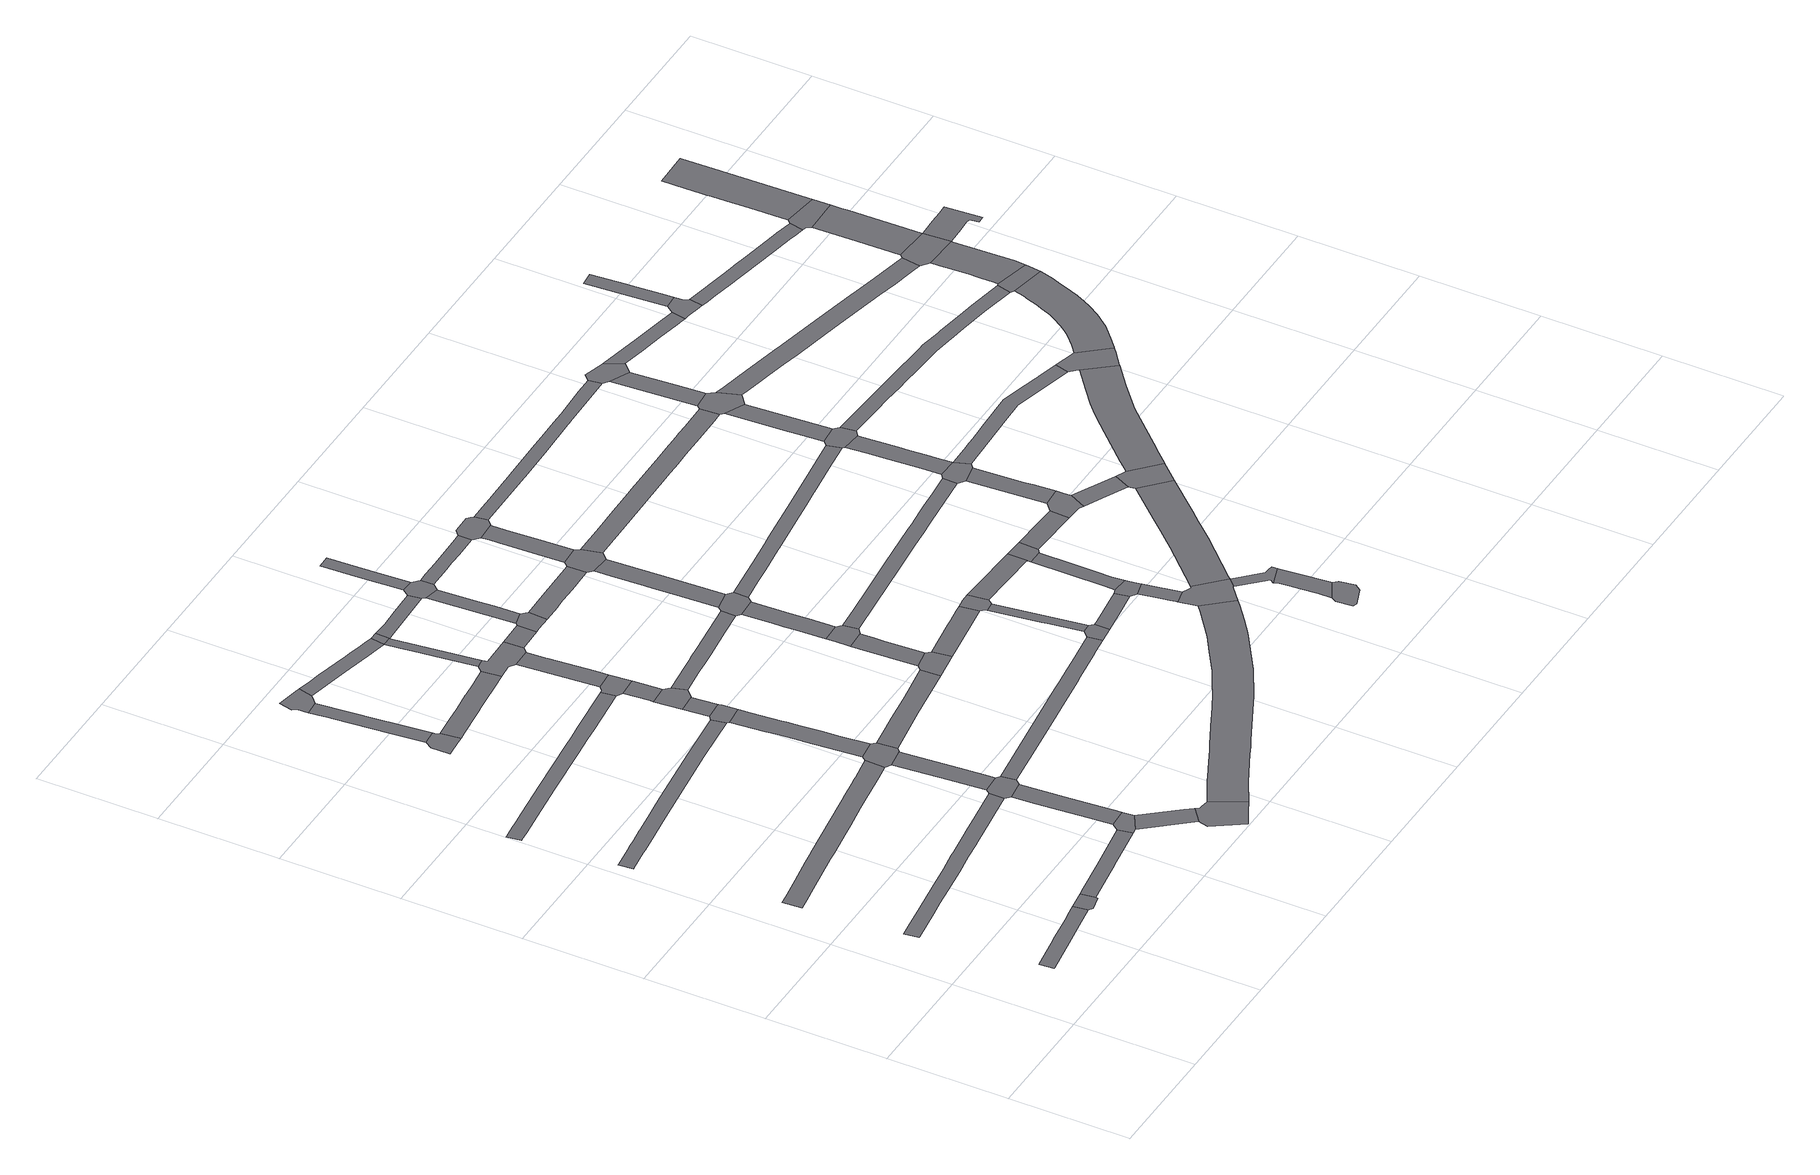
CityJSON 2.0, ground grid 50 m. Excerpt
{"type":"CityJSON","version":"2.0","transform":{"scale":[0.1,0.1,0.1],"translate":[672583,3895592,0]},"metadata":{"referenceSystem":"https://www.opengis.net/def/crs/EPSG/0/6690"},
"CityObjects":{
"road1":{"type":"Road","attributes":{"function":"9","usage":"9","RoadStructureAttribute.widthType":"3","RoadStructureAttribute.width":5.82,"RoadStructureAttribute.sectionType":"1"},"geometry":[{"type":"MultiSurface","lod":"1","boundaries":[[[0,1,2,3,4,5,6,7,8,9,10,11,12,13]]]}]},
"road2":{"type":"Road","attributes":{"function":"9","usage":"9","RoadStructureAttribute.widthType":"9","RoadStructureAttribute.width":-9999,"RoadStructureAttribute.sectionType":"9"},"geometry":[{"type":"MultiSurface","lod":"1","boundaries":[[[14,15,4,3,16,17]]]}]},
"road3":{"type":"Road","attributes":{"function":"9","usage":"9","RoadStructureAttribute.widthType":"3","RoadStructureAttribute.width":5.77,"RoadStructureAttribute.sectionType":"1"},"geometry":[{"type":"MultiSurface","lod":"1","boundaries":[[[18,19,20,21,22,23,24,25,26,27,28,29,30,31,32,33,34,35,36,37,38,39,40,41,42]]]}]},
"road4":{"type":"Road","attributes":{"function":"9","usage":"9","RoadStructureAttribute.widthType":"2","RoadStructureAttribute.width":7.4,"RoadStructureAttribute.sectionType":"1"},"geometry":[{"type":"MultiSurface","lod":"1","boundaries":[[[43,44,45,46,47,48,49,50,51,52,53,54,55,56,57,58,59,60,61,62,63,64,65,66,67,68,69]]]}]},
"road5":{"type":"Road","attributes":{"function":"9","usage":"9","RoadStructureAttribute.widthType":"3","RoadStructureAttribute.width":5.82,"RoadStructureAttribute.sectionType":"1"},"geometry":[{"type":"MultiSurface","lod":"1","boundaries":[[[70,71,15,14,72,73,74,75,76,77]]]}]},
"road6":{"type":"Road","attributes":{"function":"9","usage":"9","RoadStructureAttribute.widthType":"3","RoadStructureAttribute.width":5.85,"RoadStructureAttribute.sectionType":"1"},"geometry":[{"type":"MultiSurface","lod":"1","boundaries":[[[78,79,80,81,82,83,84,85,86,87,88,89,90,91,92,93,94,95,96,97,98,99,100,101,102]]]}]},
"road7":{"type":"Road","attributes":{"function":"9","usage":"9","RoadStructureAttribute.widthType":"3","RoadStructureAttribute.width":5.81,"RoadStructureAttribute.sectionType":"1"},"geometry":[{"type":"MultiSurface","lod":"1","boundaries":[[[103,104,105,106,107,108,109,110,111,112,113,114,115,116,117,118,119,120,121,122]]]}]},
"road8":{"type":"Road","attributes":{"function":"9","usage":"9","RoadStructureAttribute.widthType":"9","RoadStructureAttribute.width":-9999,"RoadStructureAttribute.sectionType":"9"},"geometry":[{"type":"MultiSurface","lod":"1","boundaries":[[[123,124,125,126,127,128,129,130]]]}]},
"road9":{"type":"Road","attributes":{"function":"9","usage":"9","RoadStructureAttribute.widthType":"9","RoadStructureAttribute.width":-9999,"RoadStructureAttribute.sectionType":"9"},"geometry":[{"type":"MultiSurface","lod":"1","boundaries":[[[76,131,132,133,134,77]]]}]},
"road10":{"type":"Road","attributes":{"function":"9","usage":"9","RoadStructureAttribute.widthType":"3","RoadStructureAttribute.width":5.41,"RoadStructureAttribute.sectionType":"1"},"geometry":[{"type":"MultiSurface","lod":"1","boundaries":[[[135,136,137,138,139,126,125,140,141,142,143]]]}]},
"road11":{"type":"Road","attributes":{"function":"9","usage":"9","RoadStructureAttribute.widthType":"2","RoadStructureAttribute.width":7.97,"RoadStructureAttribute.sectionType":"1"},"geometry":[{"type":"MultiSurface","lod":"1","boundaries":[[[144,132,131,145,146]]]}]},
"road12":{"type":"Road","attributes":{"function":"9","usage":"9","RoadStructureAttribute.widthType":"2","RoadStructureAttribute.width":7.97,"RoadStructureAttribute.sectionType":"1"},"geometry":[{"type":"MultiSurface","lod":"1","boundaries":[[[147,148,149,150,151,152,153,154,155,156,134,133]]]}]},
"road13":{"type":"Road","attributes":{"function":"9","usage":"9","RoadStructureAttribute.widthType":"9","RoadStructureAttribute.width":-9999,"RoadStructureAttribute.sectionType":"9"},"geometry":[{"type":"MultiSurface","lod":"1","boundaries":[[[142,157,158,159,160,161,162,163,143]]]}]},
"road14":{"type":"Road","attributes":{"function":"9","usage":"9","RoadStructureAttribute.widthType":"9","RoadStructureAttribute.width":-9999,"RoadStructureAttribute.sectionType":"9"},"geometry":[{"type":"MultiSurface","lod":"1","boundaries":[[[28,27,151,150,164,165,166,167]]]}]},
"road15":{"type":"Road","attributes":{"function":"9","usage":"9","RoadStructureAttribute.widthType":"9","RoadStructureAttribute.width":-9999,"RoadStructureAttribute.sectionType":"9"},"geometry":[{"type":"MultiSurface","lod":"1","boundaries":[[[168,169,170,171,172,173,174,146,145,175]]]}]},
"road16":{"type":"Road","attributes":{"function":"9","usage":"9","RoadStructureAttribute.widthType":"2","RoadStructureAttribute.width":7.97,"RoadStructureAttribute.sectionType":"1"},"geometry":[{"type":"MultiSurface","lod":"1","boundaries":[[[166,176,177,178,179,180,167]]]}]},
"road17":{"type":"Road","attributes":{"function":"9","usage":"9","RoadStructureAttribute.widthType":"2","RoadStructureAttribute.width":7.72,"RoadStructureAttribute.sectionType":"1"},"geometry":[{"type":"MultiSurface","lod":"1","boundaries":[[[181,182,183,184,185,186,187,123,130,188,189,190,191,192,193,194]]]}]},
"road18":{"type":"Road","attributes":{"function":"9","usage":"9","RoadStructureAttribute.widthType":"9","RoadStructureAttribute.width":-9999,"RoadStructureAttribute.sectionType":"9"},"geometry":[{"type":"MultiSurface","lod":"1","boundaries":[[[43,69,179,178,195,196,197,198]]]}]},
"road19":{"type":"Road","attributes":{"function":"9","usage":"9","RoadStructureAttribute.widthType":"2","RoadStructureAttribute.width":7.97,"RoadStructureAttribute.sectionType":"1"},"geometry":[{"type":"MultiSurface","lod":"1","boundaries":[[[199,200,201,202,203,204,205,206,207,208,209,210,198,197]]]}]},
"road20":{"type":"Road","attributes":{"function":"9","usage":"9","RoadStructureAttribute.widthType":"3","RoadStructureAttribute.width":5.59,"RoadStructureAttribute.sectionType":"1"},"geometry":[{"type":"MultiSurface","lod":"1","boundaries":[[[211,212,213,214,215,216,217,218,219,220,221,222,223,159,158]]]}]},
"road21":{"type":"Road","attributes":{"function":"9","usage":"9","RoadStructureAttribute.widthType":"9","RoadStructureAttribute.width":-9999,"RoadStructureAttribute.sectionType":"9"},"geometry":[{"type":"MultiSurface","lod":"1","boundaries":[[[84,206,205,224,225,226,85]]]}]},
"road22":{"type":"Road","attributes":{"function":"9","usage":"9","RoadStructureAttribute.widthType":"2","RoadStructureAttribute.width":7.97,"RoadStructureAttribute.sectionType":"1"},"geometry":[{"type":"MultiSurface","lod":"1","boundaries":[[[226,225,227,228,229]]]}]},
"road23":{"type":"Road","attributes":{"function":"9","usage":"9","RoadStructureAttribute.widthType":"9","RoadStructureAttribute.width":-9999,"RoadStructureAttribute.sectionType":"9"},"geometry":[{"type":"MultiSurface","lod":"1","boundaries":[[[230,231,232,229,228,233]]]}]},
"road24":{"type":"Road","attributes":{"function":"9","usage":"9","RoadStructureAttribute.widthType":"2","RoadStructureAttribute.width":7.97,"RoadStructureAttribute.sectionType":"1"},"geometry":[{"type":"MultiSurface","lod":"1","boundaries":[[[234,232,231,235,236]]]}]},
"road25":{"type":"Road","attributes":{"function":"9","usage":"9","RoadStructureAttribute.widthType":"9","RoadStructureAttribute.width":-9999,"RoadStructureAttribute.sectionType":"9"},"geometry":[{"type":"MultiSurface","lod":"1","boundaries":[[[236,235,237,238,239,103,122]]]}]},
"road26":{"type":"Road","attributes":{"function":"9","usage":"9","RoadStructureAttribute.widthType":"2","RoadStructureAttribute.width":7.97,"RoadStructureAttribute.sectionType":"1"},"geometry":[{"type":"MultiSurface","lod":"1","boundaries":[[[237,240,241,242,243,244,245,246,238]]]}]},
"road27":{"type":"Road","attributes":{"function":"9","usage":"9","RoadStructureAttribute.widthType":"4","RoadStructureAttribute.width":3.73,"RoadStructureAttribute.sectionType":"1"},"geometry":[{"type":"MultiSurface","lod":"1","boundaries":[[[247,248,214,249,250,251,252,253]]]}]},
"road28":{"type":"Road","attributes":{"function":"9","usage":"9","RoadStructureAttribute.widthType":"9","RoadStructureAttribute.width":-9999,"RoadStructureAttribute.sectionType":"9"},"geometry":[{"type":"MultiSurface","lod":"1","boundaries":[[[245,254,255,256,253,252,181,194,257,246]]]}]},
"road29":{"type":"Road","attributes":{"function":"9","usage":"9","RoadStructureAttribute.widthType":"2","RoadStructureAttribute.width":7.91,"RoadStructureAttribute.sectionType":"1"},"geometry":[{"type":"MultiSurface","lod":"1","boundaries":[[[258,259,260,261,262,263,264,196,195]]]}]},
"road30":{"type":"Road","attributes":{"function":"9","usage":"9","RoadStructureAttribute.widthType":"9","RoadStructureAttribute.width":-9999,"RoadStructureAttribute.sectionType":"9"},"geometry":[{"type":"MultiSurface","lod":"1","boundaries":[[[215,214,248,265]]]}]},
"road31":{"type":"Road","attributes":{"function":"9","usage":"9","RoadStructureAttribute.widthType":"3","RoadStructureAttribute.width":5.89,"RoadStructureAttribute.sectionType":"1"},"geometry":[{"type":"MultiSurface","lod":"1","boundaries":[[[266,267,268,269,165,164,270,271,272,273,274,275,276,277,278,279,280]]]}]},
"road32":{"type":"Road","attributes":{"function":"9","usage":"9","RoadStructureAttribute.widthType":"2","RoadStructureAttribute.width":7.72,"RoadStructureAttribute.sectionType":"1"},"geometry":[{"type":"MultiSurface","lod":"1","boundaries":[[[254,281,282,255]]]}]},
"road33":{"type":"Road","attributes":{"function":"9","usage":"9","RoadStructureAttribute.widthType":"3","RoadStructureAttribute.width":5.59,"RoadStructureAttribute.sectionType":"1"},"geometry":[{"type":"MultiSurface","lod":"1","boundaries":[[[283,284,285,286,287,288,265,248,289]]]}]},
"road34":{"type":"Road","attributes":{"function":"9","usage":"9","RoadStructureAttribute.widthType":"3","RoadStructureAttribute.width":5.3,"RoadStructureAttribute.sectionType":"1"},"geometry":[{"type":"MultiSurface","lod":"1","boundaries":[[[290,291,292,293,294,295,296,297,298,299,300,301,302,230,233]]]}]},
"road35":{"type":"Road","attributes":{"function":"9","usage":"9","RoadStructureAttribute.widthType":"9","RoadStructureAttribute.width":-9999,"RoadStructureAttribute.sectionType":"9"},"geometry":[{"type":"MultiSurface","lod":"1","boundaries":[[[303,304,305,282,281,306,307]]]}]},
"road36":{"type":"Road","attributes":{"function":"9","usage":"9","RoadStructureAttribute.widthType":"1","RoadStructureAttribute.width":15.35,"RoadStructureAttribute.sectionType":"1"},"geometry":[{"type":"MultiSurface","lod":"1","boundaries":[[[308,309,310,311,312,313,314,315,316,317,318,319,320,321,322,323,324,325,326,172,171,327,328,329,330,331,332,333,334,335,336,337,338]]]}]},
"road37":{"type":"Road","attributes":{"function":"9","usage":"9","RoadStructureAttribute.widthType":"3","RoadStructureAttribute.width":5.68,"RoadStructureAttribute.sectionType":"1"},"geometry":[{"type":"MultiSurface","lod":"1","boundaries":[[[304,339,340,341,342,343,305]]]}]},
"road38":{"type":"Road","attributes":{"function":"9","usage":"9","RoadStructureAttribute.widthType":"9","RoadStructureAttribute.width":-9999,"RoadStructureAttribute.sectionType":"9"},"geometry":[{"type":"MultiSurface","lod":"1","boundaries":[[[344,345,260,259,346,347]]]}]},
"road39":{"type":"Road","attributes":{"function":"9","usage":"9","RoadStructureAttribute.widthType":"2","RoadStructureAttribute.width":8.12,"RoadStructureAttribute.sectionType":"1"},"geometry":[{"type":"MultiSurface","lod":"1","boundaries":[[[344,348,349,350,351,352,345]]]}]},
"road40":{"type":"Road","attributes":{"function":"9","usage":"9","RoadStructureAttribute.widthType":"9","RoadStructureAttribute.width":-9999,"RoadStructureAttribute.sectionType":"9"},"geometry":[{"type":"MultiSurface","lod":"1","boundaries":[[[285,284,343,342,353,354,355,356]]]}]},
"road41":{"type":"Road","attributes":{"function":"9","usage":"9","RoadStructureAttribute.widthType":"9","RoadStructureAttribute.width":-9999,"RoadStructureAttribute.sectionType":"9"},"geometry":[{"type":"MultiSurface","lod":"1","boundaries":[[[357,358,359,360,361,351,350]]]}]},
"road42":{"type":"Road","attributes":{"function":"9","usage":"9","RoadStructureAttribute.widthType":"3","RoadStructureAttribute.width":5.68,"RoadStructureAttribute.sectionType":"1"},"geometry":[{"type":"MultiSurface","lod":"1","boundaries":[[[362,363,364,365,366,367,368,356,355]]]}]},
"road43":{"type":"Road","attributes":{"function":"9","usage":"9","RoadStructureAttribute.widthType":"2","RoadStructureAttribute.width":7.72,"RoadStructureAttribute.sectionType":"1"},"geometry":[{"type":"MultiSurface","lod":"1","boundaries":[[[369,370,371,372,373,374,375,376,377,378,303,307]]]}]},
"road44":{"type":"Road","attributes":{"function":"9","usage":"9","RoadStructureAttribute.widthType":"2","RoadStructureAttribute.width":8.12,"RoadStructureAttribute.sectionType":"1"},"geometry":[{"type":"MultiSurface","lod":"1","boundaries":[[[379,380,381,382,360,359,383,384,385,386]]]}]},
"road45":{"type":"Road","attributes":{"function":"9","usage":"9","RoadStructureAttribute.widthType":"9","RoadStructureAttribute.width":-9999,"RoadStructureAttribute.sectionType":"9"},"geometry":[{"type":"MultiSurface","lod":"1","boundaries":[[[387,388,297,296,379,386,389,390]]]}]},
"road46":{"type":"Road","attributes":{"function":"9","usage":"9","RoadStructureAttribute.widthType":"2","RoadStructureAttribute.width":7.91,"RoadStructureAttribute.sectionType":"1"},"geometry":[{"type":"MultiSurface","lod":"1","boundaries":[[[346,391,392,393,394,395,396,347]]]}]},
"road47":{"type":"Road","attributes":{"function":"9","usage":"9","RoadStructureAttribute.widthType":"3","RoadStructureAttribute.width":4.45,"RoadStructureAttribute.sectionType":"1"},"geometry":[{"type":"MultiSurface","lod":"1","boundaries":[[[397,398,399,400,354,353,401,402,403,404,405,406]]]}]},
"road48":{"type":"Road","attributes":{"function":"9","usage":"9","RoadStructureAttribute.widthType":"2","RoadStructureAttribute.width":8.12,"RoadStructureAttribute.sectionType":"1"},"geometry":[{"type":"MultiSurface","lod":"1","boundaries":[[[407,408,409,410,411,388,387,412,413,414]]]}]},
"road49":{"type":"Road","attributes":{"function":"9","usage":"9","RoadStructureAttribute.widthType":"9","RoadStructureAttribute.width":-9999,"RoadStructureAttribute.sectionType":"9"},"geometry":[{"type":"MultiSurface","lod":"1","boundaries":[[[279,415,416,417,418,280]]]}]},
"road50":{"type":"Road","attributes":{"function":"9","usage":"9","RoadStructureAttribute.widthType":"4","RoadStructureAttribute.width":3.59,"RoadStructureAttribute.sectionType":"1"},"geometry":[{"type":"MultiSurface","lod":"1","boundaries":[[[419,420,421,422,418,417]]]}]},
"road51":{"type":"Road","attributes":{"function":"9","usage":"9","RoadStructureAttribute.widthType":"9","RoadStructureAttribute.width":-9999,"RoadStructureAttribute.sectionType":"9"},"geometry":[{"type":"MultiSurface","lod":"1","boundaries":[[[375,374,414,413,423,424,425,426]]]}]},
"road52":{"type":"Road","attributes":{"function":"9","usage":"9","RoadStructureAttribute.widthType":"9","RoadStructureAttribute.width":-9999,"RoadStructureAttribute.sectionType":"9"},"geometry":[{"type":"MultiSurface","lod":"1","boundaries":[[[427,420,419,428,429,430,393,392]]]}]},
"road53":{"type":"Road","attributes":{"function":"9","usage":"9","RoadStructureAttribute.widthType":"2","RoadStructureAttribute.width":8.12,"RoadStructureAttribute.sectionType":"1"},"geometry":[{"type":"MultiSurface","lod":"1","boundaries":[[[425,431,432,433,434,435,436,437,438,439,426]]]}]},
"road54":{"type":"Road","attributes":{"function":"9","usage":"9","RoadStructureAttribute.widthType":"3","RoadStructureAttribute.width":5.89,"RoadStructureAttribute.sectionType":"1"},"geometry":[{"type":"MultiSurface","lod":"1","boundaries":[[[440,416,415,441,442,443]]]}]},
"road55":{"type":"Road","attributes":{"function":"9","usage":"9","RoadStructureAttribute.widthType":"9","RoadStructureAttribute.width":-9999,"RoadStructureAttribute.sectionType":"9"},"geometry":[{"type":"MultiSurface","lod":"1","boundaries":[[[444,406,405,434,433,445,446,447,448]]]}]},
"road56":{"type":"Road","attributes":{"function":"9","usage":"9","RoadStructureAttribute.widthType":"2","RoadStructureAttribute.width":7.91,"RoadStructureAttribute.sectionType":"1"},"geometry":[{"type":"MultiSurface","lod":"1","boundaries":[[[449,450,451,452,453,454,429,428,455,456,457]]]}]},
"road57":{"type":"Road","attributes":{"function":"9","usage":"9","RoadStructureAttribute.widthType":"3","RoadStructureAttribute.width":5.65,"RoadStructureAttribute.sectionType":"1"},"geometry":[{"type":"MultiSurface","lod":"1","boundaries":[[[458,459,460,461,462,463,464]]]}]},
"road58":{"type":"Road","attributes":{"function":"9","usage":"9","RoadStructureAttribute.widthType":"9","RoadStructureAttribute.width":-9999,"RoadStructureAttribute.sectionType":"9"},"geometry":[{"type":"MultiSurface","lod":"1","boundaries":[[[443,442,464,463,465,466,467,468]]]}]},
"road59":{"type":"Road","attributes":{"function":"9","usage":"9","RoadStructureAttribute.widthType":"3","RoadStructureAttribute.width":5.77,"RoadStructureAttribute.sectionType":"1"},"geometry":[{"type":"MultiSurface","lod":"1","boundaries":[[[469,470,471,472,473,474,475,476,477,478,479,480,481,358,357,482,483,484,485,486,487,488,489]]]}]},
"road60":{"type":"Road","attributes":{"function":"9","usage":"9","RoadStructureAttribute.widthType":"9","RoadStructureAttribute.width":-9999,"RoadStructureAttribute.sectionType":"9"},"geometry":[{"type":"MultiSurface","lod":"1","boundaries":[[[490,491,492,493,494,495,462,461,308,338]]]}]},
"road61":{"type":"Road","attributes":{"function":"9","usage":"9","RoadStructureAttribute.widthType":"3","RoadStructureAttribute.width":5.65,"RoadStructureAttribute.sectionType":"1"},"geometry":[{"type":"MultiSurface","lod":"1","boundaries":[[[467,496,497,498,499,500,501,468]]]}]},
"road62":{"type":"Road","attributes":{"function":"9","usage":"9","RoadStructureAttribute.widthType":"9","RoadStructureAttribute.width":-9999,"RoadStructureAttribute.sectionType":"9"},"geometry":[{"type":"MultiSurface","lod":"1","boundaries":[[[502,503,504,505,506,507,508,509]]]}]},
"road63":{"type":"Road","attributes":{"function":"9","usage":"9","RoadStructureAttribute.widthType":"9","RoadStructureAttribute.width":-9999,"RoadStructureAttribute.sectionType":"9"},"geometry":[{"type":"MultiSurface","lod":"1","boundaries":[[[510,500,499,511,512,449,457]]]}]},
"road64":{"type":"Road","attributes":{"function":"9","usage":"9","RoadStructureAttribute.widthType":"3","RoadStructureAttribute.width":5.7,"RoadStructureAttribute.sectionType":"1"},"geometry":[{"type":"MultiSurface","lod":"1","boundaries":[[[389,513,514,515,516,517,518,519,520,521,522,523,524,525,526,527,528,529,530,531,532,533,390]]]}]},
"road65":{"type":"Road","attributes":{"function":"9","usage":"9","RoadStructureAttribute.widthType":"2","RoadStructureAttribute.width":7.68,"RoadStructureAttribute.sectionType":"7"},"geometry":[{"type":"MultiSurface","lod":"1","boundaries":[[[534,535,536,537,538,492,491,539,540]]]}]},
"road66":{"type":"Road","attributes":{"function":"9","usage":"9","RoadStructureAttribute.widthType":"2","RoadStructureAttribute.width":7.68,"RoadStructureAttribute.sectionType":"1"},"geometry":[{"type":"MultiSurface","lod":"1","boundaries":[[[541,542,543,544,502,509,545,546,547,534,540]]]}]},
"road67":{"type":"Road","attributes":{"function":"9","usage":"9","RoadStructureAttribute.widthType":"2","RoadStructureAttribute.width":7.44,"RoadStructureAttribute.sectionType":"1"},"geometry":[{"type":"MultiSurface","lod":"1","boundaries":[[[548,549,550,551,552,553,554,555,556,557,558,424,423,559,560,561,562,563,564,565,566,567]]]}]},
"road68":{"type":"Road","attributes":{"function":"9","usage":"9","RoadStructureAttribute.widthType":"2","RoadStructureAttribute.width":7.91,"RoadStructureAttribute.sectionType":"1"},"geometry":[{"type":"MultiSurface","lod":"1","boundaries":[[[511,568,569,570,571,572,512]]]}]},
"road69":{"type":"Road","attributes":{"function":"9","usage":"9","RoadStructureAttribute.widthType":"1","RoadStructureAttribute.width":15.35,"RoadStructureAttribute.sectionType":"1"},"geometry":[{"type":"MultiSurface","lod":"1","boundaries":[[[573,574,575,576,577,578,579,580,493,492,581,582,583,584,585,586,587]]]}]},
"road70":{"type":"Road","attributes":{"function":"9","usage":"9","RoadStructureAttribute.widthType":"3","RoadStructureAttribute.width":5.07,"RoadStructureAttribute.sectionType":"1"},"geometry":[{"type":"MultiSurface","lod":"1","boundaries":[[[588,589,590,591,592,593,594,595,596,446,445,597,598,599,600,601,602,603,604,605,606]]]}]},
"road71":{"type":"Road","attributes":{"function":"9","usage":"9","RoadStructureAttribute.widthType":"9","RoadStructureAttribute.width":-9999,"RoadStructureAttribute.sectionType":"9"},"geometry":[{"type":"MultiSurface","lod":"1","boundaries":[[[607,608,609,610,611,612,570,569]]]}]},
"road72":{"type":"Road","attributes":{"function":"9","usage":"9","RoadStructureAttribute.widthType":"2","RoadStructureAttribute.width":7.9,"RoadStructureAttribute.sectionType":"1"},"geometry":[{"type":"MultiSurface","lod":"1","boundaries":[[[613,614,615,616,612,611]]]}]},
"road73":{"type":"Road","attributes":{"function":"9","usage":"9","RoadStructureAttribute.widthType":"2","RoadStructureAttribute.width":7.91,"RoadStructureAttribute.sectionType":"1"},"geometry":[{"type":"MultiSurface","lod":"1","boundaries":[[[617,609,608,618,619]]]}]},
"road74":{"type":"Road","attributes":{"function":"9","usage":"9","RoadStructureAttribute.widthType":"9","RoadStructureAttribute.width":-9999,"RoadStructureAttribute.sectionType":"9"},"geometry":[{"type":"MultiSurface","lod":"1","boundaries":[[[488,616,615,620,621,622,489]]]}]},
"road75":{"type":"Road","attributes":{"function":"9","usage":"9","RoadStructureAttribute.widthType":"2","RoadStructureAttribute.width":7.9,"RoadStructureAttribute.sectionType":"1"},"geometry":[{"type":"MultiSurface","lod":"1","boundaries":[[[623,624,625,626,627,628,629,630,631,622,621]]]}]},
"road76":{"type":"Road","attributes":{"function":"9","usage":"9","RoadStructureAttribute.widthType":"9","RoadStructureAttribute.width":-9999,"RoadStructureAttribute.sectionType":"9"},"geometry":[{"type":"MultiSurface","lod":"1","boundaries":[[[628,627,632,633,634,635,524,523]]]}]},
"road77":{"type":"Road","attributes":{"function":"9","usage":"9","RoadStructureAttribute.widthType":"9","RoadStructureAttribute.width":-9999,"RoadStructureAttribute.sectionType":"9"},"geometry":[{"type":"MultiSurface","lod":"1","boundaries":[[[636,637,638,639,617,619,573,587]]]}]},
"road78":{"type":"Road","attributes":{"function":"9","usage":"9","RoadStructureAttribute.widthType":"2","RoadStructureAttribute.width":7.9,"RoadStructureAttribute.sectionType":"1"},"geometry":[{"type":"MultiSurface","lod":"1","boundaries":[[[640,641,642,635,634,643,644]]]}]},
"road79":{"type":"Road","attributes":{"function":"9","usage":"9","RoadStructureAttribute.widthType":"9","RoadStructureAttribute.width":-9999,"RoadStructureAttribute.sectionType":"9"},"geometry":[{"type":"MultiSurface","lod":"1","boundaries":[[[644,643,645,646,647,648,548,567]]]}]},
"road80":{"type":"Road","attributes":{"function":"9","usage":"9","RoadStructureAttribute.widthType":"2","RoadStructureAttribute.width":7.9,"RoadStructureAttribute.sectionType":"1"},"geometry":[{"type":"MultiSurface","lod":"1","boundaries":[[[648,647,649,650,651]]]}]},
"road81":{"type":"Road","attributes":{"function":"9","usage":"9","RoadStructureAttribute.widthType":"9","RoadStructureAttribute.width":-9999,"RoadStructureAttribute.sectionType":"9"},"geometry":[{"type":"MultiSurface","lod":"1","boundaries":[[[652,606,605,651,650,653,654,655]]]}]},
"road82":{"type":"Road","attributes":{"function":"9","usage":"9","RoadStructureAttribute.widthType":"3","RoadStructureAttribute.width":5.75,"RoadStructureAttribute.sectionType":"1"},"geometry":[{"type":"MultiSurface","lod":"1","boundaries":[[[656,657,658,659,660,661,662,663,664,665,666,621,620,667,668,669,670]]]}]},
"road83":{"type":"Road","attributes":{"function":"9","usage":"9","RoadStructureAttribute.widthType":"1","RoadStructureAttribute.width":15.35,"RoadStructureAttribute.sectionType":"1"},"geometry":[{"type":"MultiSurface","lod":"1","boundaries":[[[671,672,673,674,675,676,677,678,679,639,638,680,681,682,683,684,685,686]]]}]},
"road84":{"type":"Road","attributes":{"function":"9","usage":"9","RoadStructureAttribute.widthType":"3","RoadStructureAttribute.width":5.78,"RoadStructureAttribute.sectionType":"1"},"geometry":[{"type":"MultiSurface","lod":"1","boundaries":[[[654,687,688,689,690,691,692,693,694,695,696,655]]]}]},
"road85":{"type":"Road","attributes":{"function":"9","usage":"9","RoadStructureAttribute.widthType":"3","RoadStructureAttribute.width":5.81,"RoadStructureAttribute.sectionType":"1"},"geometry":[{"type":"MultiSurface","lod":"1","boundaries":[[[697,698,699,700,701,702,703,704,705,706,707,708,709,710,711,712,713,714,715,716,717,718,633,632]]]}]},
"road86":{"type":"Road","attributes":{"function":"9","usage":"9","RoadStructureAttribute.widthType":"2","RoadStructureAttribute.width":7.49,"RoadStructureAttribute.sectionType":"1"},"geometry":[{"type":"MultiSurface","lod":"1","boundaries":[[[719,720,721,722,723,724,725,726,727,728,729,730,731,732,733,734,735,736,737,738,739,740,741,742,743,744,646,645]]]}]},
"road87":{"type":"Road","attributes":{"function":"9","usage":"9","RoadStructureAttribute.widthType":"9","RoadStructureAttribute.width":-9999,"RoadStructureAttribute.sectionType":"9"},"geometry":[{"type":"MultiSurface","lod":"1","boundaries":[[[669,745,686,685,746,747,748,749,670]]]}]},
"road88":{"type":"Road","attributes":{"function":"9","usage":"9","RoadStructureAttribute.widthType":"9","RoadStructureAttribute.width":-9999,"RoadStructureAttribute.sectionType":"9"},"geometry":[{"type":"MultiSurface","lod":"1","boundaries":[[[750,751,752,693,692,753,754,755,756]]]}]},
"road89":{"type":"Road","attributes":{"function":"9","usage":"9","RoadStructureAttribute.widthType":"3","RoadStructureAttribute.width":5.39,"RoadStructureAttribute.sectionType":"1"},"geometry":[{"type":"MultiSurface","lod":"1","boundaries":[[[757,758,752,751,759,760,761,762,763,764]]]}]},
"road90":{"type":"Road","attributes":{"function":"9","usage":"9","RoadStructureAttribute.widthType":"1","RoadStructureAttribute.width":15.35,"RoadStructureAttribute.sectionType":"1"},"geometry":[{"type":"MultiSurface","lod":"1","boundaries":[[[765,766,767,768,769,770,771,772,773,774,775,776,777,778,749,748,779,780,781,782,783,784,785,786,787,788,789,790,791]]]}]},
"road91":{"type":"Road","attributes":{"function":"9","usage":"9","RoadStructureAttribute.widthType":"3","RoadStructureAttribute.width":5.78,"RoadStructureAttribute.sectionType":"1"},"geometry":[{"type":"MultiSurface","lod":"1","boundaries":[[[755,792,793,794,795,796,797,798,799,800,801,802,803,804,805,806,807,808,809,810,811,756]]]}]},
"road92":{"type":"Road","attributes":{"function":"9","usage":"9","RoadStructureAttribute.widthType":"9","RoadStructureAttribute.width":-9999,"RoadStructureAttribute.sectionType":"9"},"geometry":[{"type":"MultiSurface","lod":"1","boundaries":[[[812,813,711,710,765,791]]]}]},
"road93":{"type":"Road","attributes":{"function":"9","usage":"9","RoadStructureAttribute.widthType":"1","RoadStructureAttribute.width":15.35,"RoadStructureAttribute.sectionType":"1"},"geometry":[{"type":"MultiSurface","lod":"1","boundaries":[[[812,814,815,816,817,818,819,820,821,822,823,824,813]]]}]},
"road94":{"type":"Road","attributes":{"function":"9","usage":"9","RoadStructureAttribute.widthType":"9","RoadStructureAttribute.width":-9999,"RoadStructureAttribute.sectionType":"9"},"geometry":[{"type":"MultiSurface","lod":"1","boundaries":[[[732,731,817,816,825,826]]]}]},
"road95":{"type":"Road","attributes":{"function":"9","usage":"9","RoadStructureAttribute.widthType":"1","RoadStructureAttribute.width":15.35,"RoadStructureAttribute.sectionType":"1"},"geometry":[{"type":"MultiSurface","lod":"1","boundaries":[[[825,827,828,829,830,831,832,833,826]]]}]},
"road96":{"type":"Road","attributes":{"function":"9","usage":"9","RoadStructureAttribute.widthType":"9","RoadStructureAttribute.width":-9999,"RoadStructureAttribute.sectionType":"9"},"geometry":[{"type":"MultiSurface","lod":"1","boundaries":[[[801,800,834,832,831,835,836]]]}]},
"road97":{"type":"Road","attributes":{"function":"9","usage":"9","RoadStructureAttribute.widthType":"1","RoadStructureAttribute.width":19.66,"RoadStructureAttribute.sectionType":"7"},"geometry":[{"type":"MultiSurface","lod":"1","boundaries":[[[837,838,839,840,825,816,841,842,843,844,845,846]]]}]},
"road98":{"type":"Road","attributes":{"function":"9","usage":"9","RoadStructureAttribute.widthType":"1","RoadStructureAttribute.width":15.35,"RoadStructureAttribute.sectionType":"1"},"geometry":[{"type":"MultiSurface","lod":"1","boundaries":[[[835,847,848,849,850,851,852,853,854,855,856,857,858,859,860,836]]]}]}
},
"vertices":[
[265,221,0],[421,244,0],[529,261,0],[626,276,0],[617,335,0],[562,327,0],[548,324,0],[503,317,0],[441,308,0],[426,306,0],[388,300,0],[260,281,0],[257,280,0],[262,220,0],
[704,287,0],[695,347,0],[642,264,0],[701,278,0],
[340,758,0],[403,767,0],[483,778,0],[603,794,0],[694,807,0],[769,817,0],[789,820,0],[903,836,0],[966,845,0],[1062,858,0],[1062,919,0],[918,899,0],[893,895,0],[827,886,0],[806,883,0],[698,868,0],[673,865,0],[590,853,0],[475,837,0],[306,814,0],[246,806,0],[198,799,0],[183,797,0],[191,738,0],[194,738,0],
[1022,1407,0],[979,1400,0],[917,1391,0],[899,1389,0],[875,1385,0],[805,1375,0],[777,1371,0],[745,1366,0],[462,1324,0],[432,1319,0],[387,1312,0],[275,1294,0],[188,1280,0],[138,1273,0],[145,1195,0],[190,1201,0],[263,1213,0],[444,1240,0],[465,1243,0],[484,1246,0],[610,1265,0],[658,1272,0],[763,1288,0],[810,1295,0],[921,1311,0],[954,1316,0],[1018,1325,0],
[875,374,0],[727,352,0],[867,312,0],[883,315,0],[922,321,0],[1008,334,0],[1103,349,0],[1093,408,0],
[61,1843,0],[157,1855,0],[175,1858,0],[225,1864,0],[378,1884,0],[763,1933,0],[978,1955,0],[967,2014,0],[843,2001,0],[805,1997,0],[785,1995,0],[756,1992,0],[562,1968,0],[473,1957,0],[400,1948,0],[370,1944,0],[344,1941,0],[279,1932,0],[265,1930,0],[207,1922,0],[174,1918,0],[146,1914,0],[55,1902,0],[52,1902,0],[58,1842,0],
[923,2443,0],[698,2418,0],[641,2411,0],[589,2405,0],[328,2376,0],[158,2356,0],[99,2349,0],[65,2345,0],[40,2342,0],[10,2339,0],[7,2338,0],[13,2279,0],[16,2279,0],[61,2284,0],[166,2297,0],[335,2317,0],[568,2343,0],[647,2352,0],[713,2359,0],[930,2384,0],
[433,2839,0],[422,2852,0],[421,2865,0],[361,2859,0],[341,2828,0],[342,2749,0],[412,2756,0],[442,2759,0],
[1127,352,0],[1197,394,0],[1193,442,0],[1113,436,0],
[321,3259,0],[321,3257,0],[330,3168,0],[340,3059,0],[345,3007,0],[405,3013,0],[400,3070,0],[375,3323,0],[315,3317,0],
[1313,251,0],[1276,171,0],[1338,222,0],
[1191,467,0],[1189,491,0],[1177,647,0],[1161,848,0],[1082,837,0],[1088,761,0],[1096,652,0],[1100,605,0],[1106,530,0],[1111,466,0],
[387,3335,0],[408,3356,0],[422,3415,0],[414,3416,0],[312,3436,0],[301,3380,0],[311,3363,0],
[1181,871,0],[1170,930,0],[1156,942,0],[1076,936,0],
[1350,7,0],[1391,29,0],[1413,41,0],[1464,68,0],[1393,199,0],[1362,204,0],[1351,205,0],[1266,129,0],
[1152,991,0],[1141,1115,0],[1124,1323,0],[1045,1311,0],[1061,1122,0],
[828,2883,0],[758,2875,0],[752,2874,0],[680,2866,0],[673,2866,0],[593,2857,0],[529,2850,0],[475,2763,0],[593,2776,0],[624,2780,0],[635,2781,0],[673,2785,0],[763,2795,0],[836,2803,0],
[1141,1339,0],[1133,1420,0],[1116,1436,0],[1036,1425,0],
[1105,1556,0],[1099,1624,0],[1091,1710,0],[1086,1768,0],[1084,1787,0],[1074,1906,0],[1069,1955,0],[988,1948,0],[1001,1804,0],[1005,1767,0],[1014,1663,0],[1015,1659,0],
[589,3315,0],[712,3287,0],[763,3276,0],[801,3268,0],[809,3327,0],[774,3335,0],[753,3340,0],[705,3351,0],[672,3358,0],[634,3367,0],[622,3369,0],[529,3391,0],[481,3401,0],
[1064,2020,0],[1062,2034,0],[983,2027,0],
[1057,2095,0],[1053,2140,0],[974,2134,0],
[1068,2231,0],[1044,2254,0],[965,2247,0],[1083,2172,0],
[964,2262,0],[1035,2374,0],[955,2368,0],
[1028,2466,0],[951,2460,0],[935,2445,0],
[1026,2487,0],[1024,2520,0],[1018,2595,0],[1009,2707,0],[1008,2717,0],[1003,2792,0],[922,2791,0],
[841,3264,0],[841,3267,0],[809,3206,0],[814,3160,0],[830,3039,0],[847,2907,0],[886,2912,0],
[1021,2813,0],[1018,2894,0],[889,2890,0],[897,2809,0],
[1357,1371,0],[1593,1405,0],[1588,1485,0],[1480,1470,0],[1406,1459,0],[1286,1442,0],[1226,1434,0],
[842,3326,0],
[1895,1026,0],[1840,1018,0],[1767,1009,0],[1721,1003,0],[1310,887,0],[1520,915,0],[1585,923,0],[1626,929,0],[1794,951,0],[1828,956,0],[1852,959,0],[1960,974,0],[1986,977,0],[2056,987,0],[2048,1046,0],
[1129,2817,0],[1127,2897,0],
[890,3270,0],[1106,3279,0],[1097,3331,0],[991,3327,0],[906,3323,0],[851,3326,0],[844,3268,0],
[1194,2185,0],[1227,2189,0],[1248,2191,0],[1317,2199,0],[1392,2208,0],[1453,2215,0],[1552,2226,0],[1554,2287,0],[1427,2272,0],[1320,2260,0],[1259,2253,0],[1242,2251,0],[1203,2246,0],
[1216,2898,0],[1195,2920,0],[1136,2906,0],[1146,2818,0],[1211,2819,0],
[2399,779,0],[2375,758,0],[2257,665,0],[2182,616,0],[2085,551,0],[2007,509,0],[1973,490,0],[1956,480,0],[1905,455,0],[1852,428,0],[1834,420,0],[1697,353,0],[1671,340,0],[1630,320,0],[1609,310,0],[1559,285,0],[1499,256,0],[1446,228,0],[1444,227,0],[1564,123,0],[1716,198,0],[1731,205,0],[1760,219,0],[1787,233,0],[1949,312,0],[2025,349,0],[2164,426,0],[2344,545,0],[2405,593,0],[2474,648,0],[2497,668,0],
[1190,3025,0],[1188,3055,0],[1186,3093,0],[1177,3253,0],[1116,3266,0],
[1685,1518,0],[1605,1503,0],[1713,1422,0],[1702,1501,0],
[1677,1681,0],[1675,1729,0],[1673,1778,0],[1593,1774,0],[1594,1741,0],
[1200,3279,0],[1197,3332,0],[1171,3357,0],[1118,3358,0],
[1696,1798,0],[1687,1859,0],[1668,1876,0],[1588,1872,0],[1590,1837,0],
[1165,3463,0],[1160,3572,0],[1154,3696,0],[1100,3693,0],[1108,3536,0],[1112,3467,0],[1113,3437,0],
[1289,2820,0],[1320,2821,0],[1340,2821,0],[1409,2822,0],[1496,2824,0],[1525,2824,0],[1523,2904,0],[1437,2902,0],[1434,2902,0],[1328,2900,0],
[1572,2213,0],[1578,2092,0],[1580,2042,0],[1582,1996,0],[1663,1990,0],[1662,2006,0],[1659,2081,0],[1652,2216,0],
[1648,2319,0],[1568,2305,0],[1672,2239,0],[1672,2299,0],
[1738,1425,0],[1997,1462,0],[1987,1541,0],[1958,1537,0],[1900,1529,0],[1872,1525,0],
[1467,3336,0],[1407,3335,0],[1311,3334,0],[1239,3333,0],[1296,3280,0],[1341,3281,0],[1351,3281,0],[1394,3281,0],[1496,3283,0],[1496,3338,0],
[1548,2739,0],[1555,2600,0],[1556,2567,0],[1561,2462,0],[1561,2456,0],[1636,2564,0],[1626,2799,0],[1545,2805,0],
[2126,996,0],[2126,1057,0],[2111,1075,0],[2071,1072,0],
[2055,1444,0],[2015,1438,0],[2046,1233,0],[2050,1210,0],
[1653,2828,0],[1635,2908,0],[1620,2927,0],[1540,2923,0],
[2013,1449,0],[2071,1464,0],[2060,1546,0],[2025,1546,0],
[1613,3077,0],[1608,3184,0],[1604,3262,0],[1524,3258,0],[1526,3225,0],[1528,3186,0],[1529,3152,0],[1534,3052,0],[1537,2977,0],
[2147,1059,0],[2232,1010,0],[2333,1024,0],[2321,1083,0],
[1520,3360,0],[1628,3285,0],[1621,3339,0],[1611,3349,0],[1600,3361,0],
[2343,1532,0],[2257,1537,0],[2214,1539,0],[2197,1540,0],[2145,1543,0],[2123,1544,0],[2188,1459,0],[2209,1458,0],[2343,1452,0],
[2376,909,0],[2381,883,0],[2385,861,0],[2386,856,0],[2444,869,0],[2418,1021,0],[2359,1006,0],
[2414,1042,0],[2410,1068,0],[2408,1083,0],[2341,1088,0],
[2532,1943,0],[2449,1935,0],[2412,1931,0],[2377,1928,0],[2358,1926,0],[2343,1924,0],[2304,1920,0],[2224,1912,0],[2093,1899,0],[2063,1896,0],[2007,1890,0],[1922,1882,0],[1794,1869,0],[1852,1814,0],[2069,1836,0],[2232,1853,0],[2309,1860,0],[2364,1866,0],[2382,1868,0],[2625,1891,0],[2626,1952,0],
[2560,724,0],[2563,721,0],[2595,754,0],[2488,858,0],[2482,851,0],[2466,859,0],
[2403,1138,0],[2403,1198,0],[2404,1304,0],[2404,1436,0],[2343,1436,0],[2343,1129,0],
[2671,373,0],[2659,353,0],[2667,284,0],[2683,278,0],[2761,309,0],[2779,335,0],[2769,399,0],[2752,417,0],
[2343,1449,0],[2419,1448,0],[2423,1528,0],
[1768,2251,0],[1846,2261,0],[1966,2276,0],[1981,2278,0],[2046,2286,0],[2181,2304,0],[2251,2312,0],[2330,2323,0],[2332,2323,0],[2479,2342,0],[2612,2359,0],[2597,2417,0],[2539,2409,0],[2391,2390,0],[2204,2366,0],[2091,2352,0],[2058,2348,0],[2021,2343,0],[1978,2337,0],[1859,2322,0],[1794,2314,0],
[2732,632,0],[2730,653,0],[2711,656,0],[2690,658,0],[2597,752,0],[2660,620,0],[2650,605,0],
[2656,590,0],[2661,543,0],[2665,500,0],[2671,430,0],[2747,471,0],[2745,502,0],[2732,627,0],
[2571,2923,0],[2455,2921,0],[2411,2921,0],[2381,2920,0],[2309,2919,0],[2229,2918,0],[2110,2916,0],[2036,2915,0],[2004,2914,0],[1891,2912,0],[1778,2910,0],[1850,2831,0],[1958,2833,0],[2187,2837,0],[2221,2838,0],[2245,2838,0],[2309,2839,0],[2390,2840,0],[2532,2843,0],[2576,2843,0],
[2451,1447,0],[2637,1437,0],[2641,1517,0],[2530,1523,0],[2450,1527,0],
[2905,1307,0],[2830,1224,0],[2780,1169,0],[2738,1122,0],[2711,1092,0],[2708,1089,0],[2656,1032,0],[2620,994,0],[2597,756,0],[2605,765,0],[2771,938,0],[2825,997,0],[2842,1016,0],[2884,1063,0],[3015,1208,0],
[2454,3357,0],[2308,3352,0],[2250,3351,0],[2150,3348,0],[2080,3347,0],[1904,3344,0],[1865,3343,0],[1739,3341,0],[1687,3340,0],[1887,3289,0],[1937,3290,0],[2093,3294,0],[2262,3299,0],[2269,3300,0],[2298,3300,0],[2380,3302,0],[2440,3304,0],[2538,3306,0],[2529,3359,0],
[2702,1434,0],[2723,1424,0],[2759,1495,0],[2757,1524,0],[2755,1554,0],[2675,1548,0],
[2749,1647,0],[2746,1683,0],[2733,1886,0],[2654,1870,0],
[2935,1407,0],[2799,1386,0],[2900,1336,0],
[2750,1902,0],[2728,1964,0],[2647,1967,0],
[2724,2017,0],[2720,2070,0],[2716,2138,0],[2713,2185,0],[2702,2343,0],[2622,2351,0],[2627,2268,0],[2631,2213,0],[2642,2047,0],
[2726,2363,0],[2717,2424,0],[2696,2443,0],[2616,2434,0],
[3072,1272,0],[3084,1285,0],[3085,1286,0],[2978,1386,0],
[2599,2697,0],[2606,2593,0],[2611,2520,0],[2673,2793,0],[2590,2830,0],
[2717,2828,0],[2686,2917,0],[2662,2946,0],[2583,2938,0],
[2654,3067,0],[2642,3249,0],[2560,3288,0],
[2553,3385,0],[2668,3276,0],[2680,3288,0],[2640,3360,0],
[3349,1926,0],[3324,1933,0],[3309,1937,0],[3205,1964,0],[3143,1980,0],[2983,1973,0],[2914,1970,0],[2884,1968,0],[2858,1967,0],[2814,1965,0],[2731,1964,0],[3035,1915,0],[3137,1919,0],[3397,1852,0],[3412,1910,0],
[3335,1746,0],[3272,1692,0],[3224,1649,0],[3198,1622,0],[3179,1602,0],[3169,1592,0],[3146,1567,0],[3020,1433,0],[3003,1414,0],[3130,1334,0],[3171,1378,0],[3320,1535,0],[3336,1550,0],[3429,1632,0],[3521,1706,0],[3428,1821,0],
[2784,3268,0],[2872,3251,0],[2945,3237,0],[2964,3233,0],[3012,3224,0],[3016,3223,0],[3027,3282,0],[2953,3297,0],[2828,3321,0],[2643,3359,0],
[2864,2355,0],[2946,2350,0],[3029,2345,0],[3067,2343,0],[3096,2341,0],[3119,2340,0],[3146,2338,0],[3246,2332,0],[3282,2330,0],[3354,2320,0],[3370,2318,0],[3444,2306,0],[3569,2286,0],[3714,2260,0],[3729,2319,0],[3579,2345,0],[3508,2356,0],[3395,2374,0],[3377,2376,0],[3288,2390,0],[3263,2391,0],[3071,2403,0],
[2733,2825,0],[2782,2815,0],[2813,2808,0],[2857,2799,0],[2948,2780,0],[3026,2763,0],[3175,2732,0],[3288,2708,0],[3307,2704,0],[3474,2669,0],[3561,2650,0],[3642,2633,0],[3696,2622,0],[3706,2701,0],[3553,2734,0],[3458,2754,0],[3423,2761,0],[3354,2776,0],[3255,2797,0],[3205,2807,0],[3114,2826,0],[3044,2841,0],[3009,2849,0],[2946,2862,0],[2858,2881,0],[2729,2908,0],
[3426,1823,0],[3523,1708,0],[3584,1756,0],[3602,1772,0],[3507,1885,0],
[3113,3280,0],[3110,3318,0],[3051,3313,0],[3036,3220,0],[3089,3209,0],[3115,3205,0],[3126,3263,0],
[3031,3602,0],[3038,3509,0],[3109,3339,0],[3106,3373,0],[3097,3491,0],[3096,3510,0],[3084,3651,0],[3028,3647,0],
[3729,2250,0],[3717,2207,0],[3708,2182,0],[3695,2143,0],[3683,2116,0],[3668,2079,0],[3663,2068,0],[3653,2048,0],[3626,2004,0],[3609,1983,0],[3601,1973,0],[3590,1959,0],[3564,1935,0],[3544,1916,0],[3605,1774,0],[3645,1809,0],[3700,1860,0],[3713,1876,0],[3747,1919,0],[3779,1970,0],[3795,2002,0],[3803,2017,0],[3812,2038,0],[3835,2096,0],[3848,2135,0],[3858,2163,0],[3874,2220,0],
[3137,3200,0],[3191,3190,0],[3274,3174,0],[3323,3165,0],[3345,3161,0],[3520,3128,0],[3610,3112,0],[3645,3104,0],[3682,3096,0],[3695,3155,0],[3621,3171,0],[3593,3176,0],[3555,3183,0],[3454,3201,0],[3379,3215,0],[3359,3219,0],[3310,3228,0],[3254,3239,0],[3194,3250,0],[3171,3255,0],
[3882,2286,0],[3737,2322,0],
[3887,2337,0],[3878,2587,0],[3878,2590,0],[3730,2595,0],[3732,2558,0],[3734,2514,0],[3735,2494,0],[3737,2438,0],[3737,2408,0],[3738,2390,0],[3739,2344,0],
[3870,2704,0],[3721,2714,0],
[3870,2707,0],[3862,3011,0],[3861,3026,0],[3861,3040,0],[3860,3077,0],[3712,3074,0],[3717,2890,0],
[3698,3093,0],[3859,3151,0],[3710,3172,0],
[4045,2709,0],[4004,2709,0],[3952,2707,0],[3873,2704,0],[3881,2590,0],[3955,2593,0],[4005,2595,0],[4022,2593,0],[4027,2557,0],[4056,2557,0],
[3857,3230,0],[3849,3525,0],[3845,3689,0],[3695,3685,0],[3697,3589,0],[3698,3523,0],[3699,3499,0],[3700,3481,0],[3701,3448,0],[3704,3397,0],[3704,3383,0],[3705,3368,0],[3707,3301,0],[3709,3225,0]
]}
